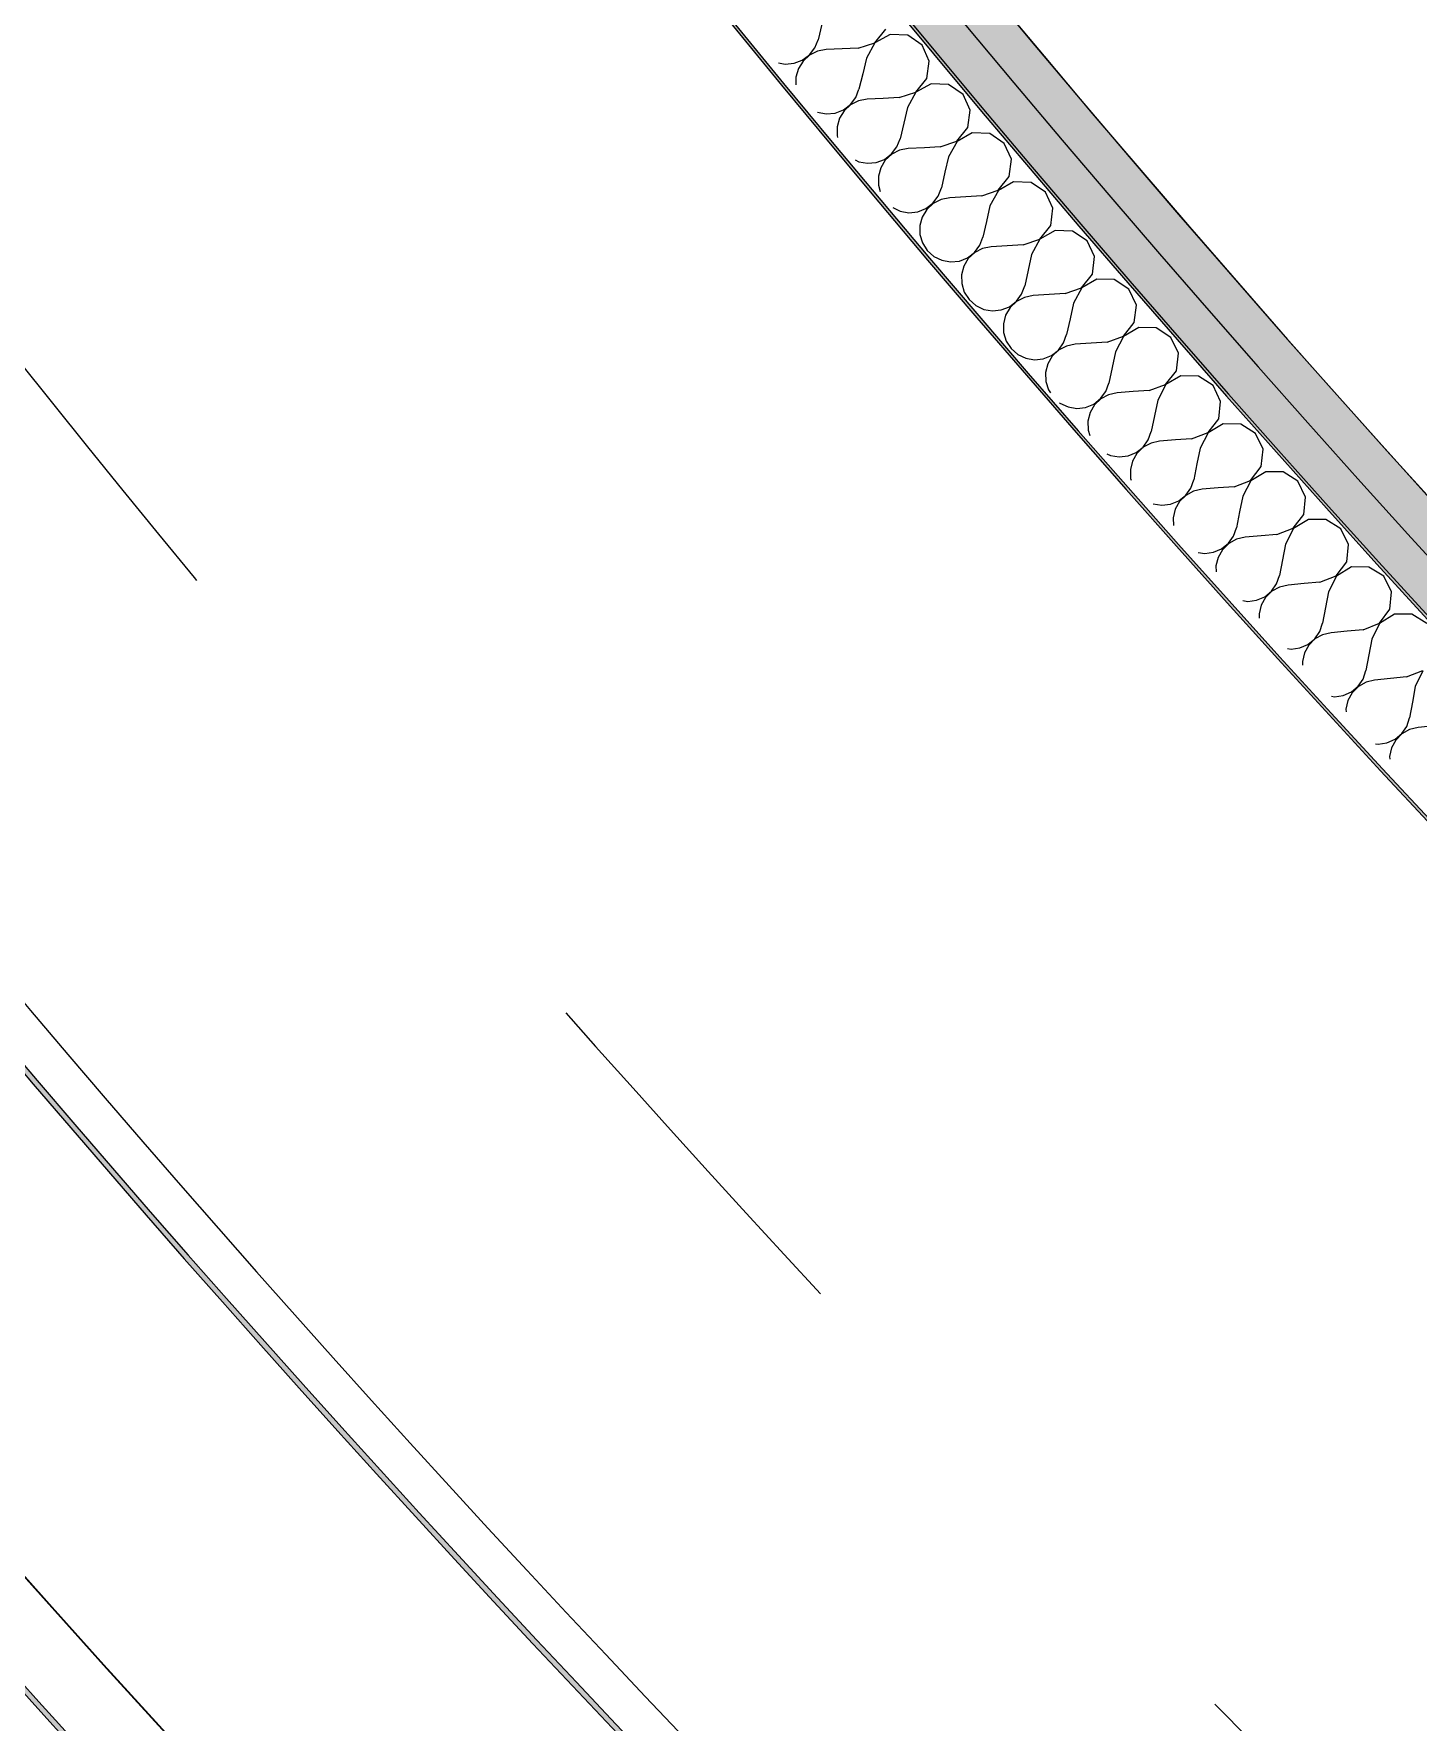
# Model space of a CAD drawing. Header units: millimetres. Extents: x -50172 to 74273, y -80883 to 11206.
# Drawn here: x -40245 to -39730, y -68171 to -67543 of the extents above; entities that cross this region are included whole.
import ezdxf
from ezdxf.enums import TextEntityAlignment as Align

# ---------------------------------------------------------------- set-up
doc = ezdxf.new("R2010")
doc.units = ezdxf.units.MM
doc.header["$MEASUREMENT"] = 0
doc.linetypes.add('Double Dashed', pattern=[1093.611073, 529.166651, -211.666656, 141.111112, -211.666656])
for name, color, linetype, lineweight in [('0_Pen_No__150', 7, 'Continuous', 0), ('A-25-M_Wall_Ext_Pen_No__1', 7, 'Continuous', 13), ('New_A-20-M_Floor_Slab_Pen_No__89', 8, 'Continuous', 20), ('New_A-25-M_Wall_Int_Pen_No__1', 7, 'Continuous', 13), ('New_A-25-M_Wall_Int_Pen_No__150', 7, 'Continuous', 0), ('New_ArchiCAD Zone Stamps_Pen_No__9', 7, 'Continuous', 13)]:
    doc.layers.add(name, color=color, linetype=linetype, lineweight=lineweight)
for name, color, linetype in [('A-25-M_Wall_Ext', 7, 'Continuous'), ('New_A-05-M_Gross_Int_Circulation', 7, 'Continuous'), ('New_A-15-MG_Structural_Grid_Phase_2', 7, 'Continuous'), ('New_A-20-M_Floor_Slab', 7, 'Continuous'), ('New_A-25-M_Wall_Int', 7, 'Continuous')]:
    doc.layers.add(name, color=color, linetype=linetype)
for name, color, linetype, lineweight, true_color in [('A-25-M_Wall_Ext_Pen_No__107', 7, 'Continuous', 15, 0xa6a6a6), ('New_A-05-M_Gross_Int_Circulation_Pen_No__74', 7, 'Continuous', 20, 0x606060), ('New_A-15-MG_Structural_Grid_Phase_2_Pen_No__222', 7, 'Continuous', 13, 0x65af33), ('New_A-25-M_Wall_Int_Pen_No__107', 7, 'Continuous', 15, 0xa6a6a6), ('New_A-25-M_Wall_Int_Pen_No__81', 7, 'Continuous', 20, 0x6a6a6a)]:
    doc.layers.add(name, color=color, linetype=linetype, lineweight=lineweight, true_color=true_color)
doc.styles.add('GENERATED_STYLE_1', font='')
doc.styles.add('GENERATED_STYLE_3', font='')
doc.styles.get('GENERATED_STYLE_1').set_extended_font_data('Arial', bold=True)
doc.styles.get('GENERATED_STYLE_3').set_extended_font_data('Arial')
pattern_1 = [(60, (0, 0), (-43.30127, 25), []), (120, (0, 0), (43.30127, 25), [])]

# ---------------------------------------------------------------- blocks, each defined once
blk = doc.blocks.new('Stair 07 _INB 1162_12_1', base_point=(-38481.27, -67611.31))
at = {"layer": 'New_A-05-M_Gross_Int_Circulation_Pen_No__74', "linetype": 'Continuous'}
blk.add_arc((-35520.95, -63902.84), 5676.01, 206.46566, 243.05793, dxfattribs=at)
at = {"layer": 'New_ArchiCAD Zone Stamps_Pen_No__9'}
for tag, height, style, p in [('ROOM_NAME', 250, 'GENERATED_STYLE_1', (-38720.58, -66310.5)), ('zoneNameLine2', 250, 'GENERATED_STYLE_1', (-38909.01, -66742.64)), ('ROOM_NUMBER', 200, 'GENERATED_STYLE_3', (-39097.44, -67163.34)), ('measuredAreaCode', 200, 'GENERATED_STYLE_3', (-39254.47, -67523.45)), ('DUMMY_649', 200, 'GENERATED_STYLE_3', (-38947.07, -67657.49)), ('DUMMY_650', 200, 'GENERATED_STYLE_3', (-38457.72, -67870.87)), ('DUMMY_651', 133.33, 'GENERATED_STYLE_3', (-38178.43, -67977.42))]:
    blk.add_attdef(tag, text='', height=height, rotation=336.44041, dxfattribs=dict(at, style=style)).set_placement(p, align=Align.TOP_LEFT)
blk = doc.blocks.new('Slab_72_1', base_point=(-42333.29, -61441.2))
at = {"layer": 'New_A-20-M_Floor_Slab_Pen_No__89', "linetype": 'Continuous', "flags": 128}
blk.add_lwpolyline([(-42333.29, -61441.2), (-41972.22, -61401.42), (-41891.31, -61215.87), (-38443.39, -62719.34), (-39389.38, -64888.81), (-38066.61, -65465.6), (-36669.45, -66074.83), (-37137.69, -67148.64), (-37136.69, -67149.07), (-38218.56, -69630.14, -0.146996), (-40926.49, -67202.74, -0.080916), (-41673.87, -65403.74, -0.028315)], format="xyb", close=True, dxfattribs=at)
blk = doc.blocks.new('*X356')
at = {"layer": 'New_A-25-M_Wall_Int_Pen_No__150', "linetype": 'Continuous'}
for p, q in [((-39952, -67539.01), (-39953.41, -67544.81)), ((-39932.29, -67545.91), (-39928.13, -67540.91)), ((-39926.53, -67542.85), (-39932.23, -67545.99)), ((-39920.03, -67543.17), (-39926.53, -67542.85)), ((-39914.67, -67546.86), (-39920.03, -67543.17)), ((-39956.61, -67550.47), (-39954.61, -67547.86)), ((-39953.6, -67549.09), (-39956.55, -67550.55)), ((-39954.61, -67547.86), (-39953.41, -67544.81)), ((-39950.37, -67548.5), (-39953.6, -67549.09)), ((-39944.41, -67548.24), (-39950.37, -67548.5)), ((-39938.46, -67547.98), (-39944.41, -67548.24)), ((-39938.46, -67547.98), (-39932.29, -67545.91)), ((-39932.23, -67545.99), (-39935.42, -67551.66)), ((-39912.04, -67552.81), (-39914.67, -67546.86)), ((-39968.11, -67553.37), (-39965.6, -67553.87)), ((-39965.6, -67553.87), (-39962.32, -67553.59)), ((-39962.32, -67553.59), (-39959.25, -67552.43)), ((-39960.71, -67555.55), (-39961.61, -67558.72)), ((-39958.98, -67552.76), (-39960.71, -67555.55)), ((-39959.25, -67552.43), (-39956.61, -67550.47)), ((-39956.55, -67550.55), (-39958.98, -67552.76)), ((-39935.42, -67551.66), (-39936.8, -67557.46)), ((-39912.92, -67559.25), (-39912.04, -67552.81)), ((-39961.61, -67558.72), (-39961.61, -67561.6)), ((-39936.8, -67557.46), (-39938.18, -67563.25)), ((-39917.06, -67564.27), (-39912.92, -67559.25)), ((-39911.31, -67561.19), (-39917, -67564.35)), ((-39904.81, -67561.48), (-39911.31, -67561.19)), ((-39899.43, -67565.14), (-39904.81, -67561.48)), ((-39941.36, -67568.94), (-39939.38, -67566.32)), ((-39938.36, -67567.54), (-39941.3, -67569.01)), ((-39939.38, -67566.32), (-39938.18, -67563.25)), ((-39935.13, -67566.94), (-39938.36, -67567.54)), ((-39929.18, -67566.65), (-39935.13, -67566.94)), ((-39923.22, -67566.36), (-39929.18, -67566.65)), ((-39923.22, -67566.36), (-39917.06, -67564.27)), ((-39917, -67564.35), (-39920.17, -67570.03)), ((-39896.78, -67571.08), (-39899.43, -67565.14)), ((-39953.61, -67571.72), (-39953.58, -67571.74)), ((-39953.58, -67571.74), (-39950.34, -67572.37)), ((-39950.34, -67572.37), (-39947.06, -67572.08)), ((-39947.06, -67572.08), (-39943.99, -67570.91)), ((-39945.45, -67574.03), (-39946.33, -67577.2)), ((-39943.73, -67571.23), (-39945.45, -67574.03)), ((-39943.99, -67570.91), (-39941.36, -67568.94)), ((-39941.3, -67569.01), (-39943.73, -67571.23)), ((-39920.17, -67570.03), (-39921.53, -67575.83)), ((-39897.64, -67577.53), (-39896.78, -67571.08)), ((-39946.33, -67577.2), (-39946.32, -67580.5)), ((-39946.32, -67580.5), (-39946.11, -67581.22)), ((-39921.53, -67575.83), (-39922.88, -67581.64)), ((-39901.76, -67582.57), (-39897.64, -67577.53)), ((-39896.02, -67579.46), (-39901.69, -67582.64)), ((-39889.52, -67579.73), (-39896.02, -67579.46)), ((-39884.13, -67583.37), (-39889.52, -67579.73)), ((-39926.04, -67587.33), (-39924.07, -67584.71)), ((-39923.04, -67585.93), (-39925.98, -67587.41)), ((-39924.07, -67584.71), (-39922.88, -67581.64)), ((-39919.82, -67585.31), (-39923.04, -67585.93)), ((-39913.86, -67585), (-39919.82, -67585.31)), ((-39907.91, -67584.69), (-39913.86, -67585)), ((-39907.91, -67584.69), (-39901.76, -67582.57)), ((-39901.69, -67582.64), (-39904.84, -67588.34)), ((-39881.45, -67589.29), (-39884.13, -67583.37)), ((-39939.53, -67589.55), (-39938.24, -67590.19)), ((-39938.24, -67590.19), (-39935, -67590.8)), ((-39935, -67590.8), (-39931.72, -67590.5)), ((-39931.72, -67590.5), (-39928.66, -67589.32)), ((-39930.1, -67592.44), (-39930.97, -67595.62)), ((-39928.39, -67589.64), (-39930.1, -67592.44)), ((-39928.66, -67589.32), (-39926.04, -67587.33)), ((-39925.98, -67587.41), (-39928.39, -67589.64)), ((-39904.84, -67588.34), (-39906.18, -67594.15)), ((-39882.28, -67595.75), (-39881.45, -67589.29)), ((-39930.97, -67595.62), (-39930.94, -67598.92)), ((-39930.94, -67598.92), (-39930.24, -67601.31)), ((-39906.18, -67594.15), (-39907.51, -67599.96)), ((-39886.38, -67600.8), (-39882.28, -67595.75)), ((-39880.65, -67597.67), (-39886.31, -67600.88)), ((-39874.15, -67597.91), (-39880.65, -67597.67)), ((-39868.74, -67601.53), (-39874.15, -67597.91)), ((-39913.25, -67607.66), (-39910.64, -67605.67)), ((-39910.58, -67605.74), (-39912.98, -67607.98)), ((-39910.64, -67605.67), (-39908.68, -67603.03)), ((-39907.65, -67604.25), (-39910.58, -67605.74)), ((-39908.68, -67603.03), (-39907.51, -67599.96)), ((-39904.42, -67603.62), (-39907.65, -67604.25)), ((-39898.47, -67603.28), (-39904.42, -67603.62)), ((-39892.52, -67602.94), (-39898.47, -67603.28)), ((-39892.52, -67602.94), (-39886.38, -67600.8)), ((-39886.31, -67600.88), (-39889.44, -67606.59)), ((-39866.04, -67607.44), (-39868.74, -67601.53)), ((-39925.57, -67607.22), (-39922.83, -67608.57)), ((-39922.83, -67608.57), (-39919.59, -67609.17)), ((-39919.59, -67609.17), (-39916.31, -67608.86)), ((-39916.31, -67608.86), (-39913.25, -67607.66)), ((-39914.68, -67610.79), (-39915.54, -67613.97)), ((-39912.98, -67607.98), (-39914.68, -67610.79)), ((-39889.44, -67606.59), (-39890.75, -67612.4)), ((-39866.84, -67613.9), (-39866.04, -67607.44)), ((-39915.54, -67613.97), (-39915.5, -67617.27)), ((-39915.5, -67617.27), (-39914.55, -67620.44)), ((-39893.21, -67621.3), (-39892.06, -67618.22)), ((-39890.75, -67612.4), (-39892.06, -67618.22)), ((-39870.92, -67618.97), (-39866.84, -67613.9)), ((-39865.21, -67615.81), (-39870.86, -67619.05)), ((-39858.71, -67616.03), (-39865.21, -67615.81)), ((-39853.29, -67619.62), (-39858.71, -67616.03)), ((-39914.55, -67620.44), (-39912.78, -67623.23)), ((-39912.78, -67623.23), (-39910.31, -67625.44)), ((-39897.77, -67625.94), (-39895.16, -67623.94)), ((-39895.1, -67624.01), (-39897.5, -67626.26)), ((-39895.16, -67623.94), (-39893.21, -67621.3)), ((-39892.18, -67622.51), (-39895.1, -67624.01)), ((-39888.96, -67621.86), (-39892.18, -67622.51)), ((-39883.01, -67621.5), (-39888.96, -67621.86)), ((-39877.06, -67621.14), (-39883.01, -67621.5)), ((-39877.06, -67621.14), (-39870.92, -67618.97)), ((-39873.95, -67624.77), (-39875.24, -67630.59)), ((-39870.86, -67619.05), (-39873.95, -67624.77)), ((-39850.56, -67625.53), (-39853.29, -67619.62)), ((-39910.31, -67625.44), (-39907.34, -67626.89)), ((-39907.34, -67626.89), (-39904.1, -67627.48)), ((-39904.1, -67627.48), (-39900.82, -67627.15)), ((-39900.82, -67627.15), (-39897.77, -67625.94)), ((-39899.18, -67629.08), (-39900.03, -67632.26)), ((-39897.5, -67626.26), (-39899.18, -67629.08)), ((-39875.24, -67630.59), (-39876.53, -67636.41)), ((-39851.33, -67631.99), (-39850.56, -67625.53)), ((-39900.03, -67632.26), (-39899.97, -67635.56)), ((-39899.97, -67635.56), (-39899.01, -67638.73)), ((-39877.67, -67639.49), (-39876.53, -67636.41)), ((-39861.52, -67639.27), (-39855.39, -67637.08)), ((-39855.33, -67637.15), (-39858.4, -67642.89)), ((-39855.39, -67637.08), (-39851.33, -67631.99)), ((-39849.69, -67633.89), (-39855.33, -67637.15)), ((-39843.19, -67634.08), (-39849.69, -67633.89)), ((-39837.75, -67637.65), (-39843.19, -67634.08)), ((-39899.01, -67638.73), (-39897.23, -67641.51)), ((-39897.23, -67641.51), (-39894.76, -67643.71)), ((-39894.76, -67643.71), (-39891.78, -67645.15)), ((-39882.21, -67644.16), (-39879.61, -67642.14)), ((-39879.55, -67642.22), (-39881.93, -67644.47)), ((-39879.61, -67642.14), (-39877.67, -67639.49)), ((-39876.63, -67640.7), (-39879.55, -67642.22)), ((-39873.41, -67640.04), (-39876.63, -67640.7)), ((-39867.46, -67639.66), (-39873.41, -67640.04)), ((-39861.52, -67639.27), (-39867.46, -67639.66)), ((-39858.4, -67642.89), (-39859.66, -67648.71)), ((-39835, -67643.55), (-39837.75, -67637.65)), ((-39835.75, -67650.01), (-39835, -67643.55)), ((-39891.78, -67645.15), (-39888.53, -67645.72)), ((-39888.53, -67645.72), (-39885.26, -67645.38)), ((-39885.26, -67645.38), (-39882.21, -67644.16)), ((-39883.61, -67647.3), (-39884.44, -67650.49)), ((-39881.93, -67644.47), (-39883.61, -67647.3)), ((-39859.66, -67648.71), (-39860.92, -67654.54)), ((-39839.78, -67655.12), (-39835.75, -67650.01)), ((-39884.44, -67650.49), (-39884.37, -67653.79)), ((-39884.37, -67653.79), (-39883.4, -67656.95)), ((-39862.05, -67657.63), (-39860.92, -67654.54)), ((-39845.9, -67657.33), (-39839.78, -67655.12)), ((-39839.72, -67655.19), (-39842.77, -67660.94)), ((-39834.1, -67651.91), (-39839.72, -67655.19)), ((-39827.59, -67652.07), (-39834.1, -67651.91)), ((-39822.14, -67655.62), (-39827.59, -67652.07)), ((-39819.36, -67661.5), (-39822.14, -67655.62)), ((-39883.4, -67656.95), (-39881.6, -67659.73)), ((-39881.6, -67659.73), (-39879.12, -67661.91)), ((-39879.12, -67661.91), (-39876.14, -67663.34)), ((-39869.61, -67663.55), (-39866.57, -67662.31)), ((-39866.3, -67662.62), (-39867.96, -67665.46)), ((-39866.57, -67662.31), (-39863.98, -67660.28)), ((-39863.92, -67660.36), (-39866.3, -67662.62)), ((-39863.98, -67660.28), (-39862.05, -67657.63)), ((-39861.01, -67658.83), (-39863.92, -67660.36)), ((-39857.79, -67658.15), (-39861.01, -67658.83)), ((-39851.85, -67657.75), (-39857.79, -67658.15)), ((-39845.9, -67657.33), (-39851.85, -67657.75)), ((-39842.77, -67660.94), (-39844.01, -67666.77)), ((-39820.09, -67667.97), (-39819.36, -67661.5)), ((-39876.14, -67663.34), (-39872.89, -67663.9)), ((-39872.89, -67663.9), (-39869.61, -67663.55)), ((-39867.96, -67665.46), (-39868.78, -67668.65)), ((-39868.78, -67668.65), (-39868.69, -67671.95)), ((-39844.01, -67666.77), (-39845.24, -67672.6)), ((-39824.1, -67673.09), (-39820.09, -67667.97)), ((-39868.69, -67671.95), (-39867.71, -67675.1)), ((-39867.71, -67675.1), (-39866.98, -67676.22)), ((-39846.36, -67675.69), (-39845.24, -67672.6)), ((-39830.21, -67675.33), (-39824.1, -67673.09)), ((-39824.04, -67673.16), (-39827.06, -67678.92)), ((-39818.43, -67669.86), (-39824.04, -67673.16)), ((-39811.92, -67669.99), (-39818.43, -67669.86)), ((-39806.46, -67673.52), (-39811.92, -67669.99)), ((-39803.66, -67679.39), (-39806.46, -67673.52)), ((-39863.53, -67679.95), (-39863.41, -67680.05)), ((-39863.41, -67680.05), (-39860.42, -67681.47)), ((-39860.42, -67681.47), (-39857.17, -67682.01)), ((-39853.9, -67681.64), (-39850.86, -67680.39)), ((-39850.58, -67680.71), (-39852.23, -67683.55)), ((-39850.86, -67680.39), (-39848.28, -67678.36)), ((-39848.22, -67678.43), (-39850.58, -67680.71)), ((-39848.28, -67678.36), (-39846.36, -67675.69)), ((-39845.31, -67676.89), (-39848.22, -67678.43)), ((-39842.1, -67676.2), (-39845.31, -67676.89)), ((-39836.15, -67675.77), (-39842.1, -67676.2)), ((-39830.21, -67675.33), (-39836.15, -67675.77)), ((-39827.06, -67678.92), (-39828.28, -67684.76)), ((-39804.35, -67685.86), (-39803.66, -67679.39)), ((-39857.17, -67682.01), (-39853.9, -67681.64)), ((-39852.23, -67683.55), (-39853.04, -67686.74)), ((-39853.04, -67686.74), (-39852.94, -67690.04)), ((-39828.28, -67684.76), (-39829.49, -67690.6)), ((-39808.34, -67691), (-39804.35, -67685.86)), ((-39802.69, -67687.74), (-39808.28, -67691.07)), ((-39796.18, -67687.85), (-39802.69, -67687.74)), ((-39852.94, -67690.04), (-39852.3, -67692.07)), ((-39832.5, -67696.37), (-39830.59, -67693.69)), ((-39830.59, -67693.69), (-39829.49, -67690.6)), ((-39820.38, -67693.73), (-39826.33, -67694.19)), ((-39814.44, -67693.27), (-39820.38, -67693.73)), ((-39814.44, -67693.27), (-39808.34, -67691)), ((-39808.28, -67691.07), (-39811.28, -67696.85)), ((-39790.7, -67691.35), (-39796.18, -67687.85)), ((-39787.87, -67697.21), (-39790.7, -67691.35)), ((-39845.97, -67698.9), (-39844.63, -67699.53)), ((-39844.63, -67699.53), (-39841.37, -67700.06)), ((-39841.37, -67700.06), (-39838.1, -67699.68)), ((-39838.1, -67699.68), (-39835.07, -67698.41)), ((-39834.79, -67698.73), (-39836.43, -67701.58)), ((-39835.07, -67698.41), (-39832.5, -67696.37)), ((-39832.44, -67696.44), (-39834.79, -67698.73)), ((-39829.54, -67694.89), (-39832.44, -67696.44)), ((-39826.33, -67694.19), (-39829.54, -67694.89)), ((-39811.28, -67696.85), (-39812.47, -67702.68)), ((-39788.54, -67703.68), (-39787.87, -67697.21)), ((-39836.43, -67701.58), (-39837.23, -67704.77)), ((-39837.23, -67704.77), (-39837.11, -67708.07)), ((-39812.47, -67702.68), (-39813.66, -67708.53)), ((-39792.51, -67708.84), (-39788.54, -67703.68)), ((-39786.87, -67705.56), (-39792.45, -67708.91)), ((-39780.36, -67705.64), (-39786.87, -67705.56)), ((-39774.87, -67709.12), (-39780.36, -67705.64)), ((-39837.11, -67708.07), (-39836.92, -67708.67)), ((-39816.65, -67714.31), (-39814.75, -67711.63)), ((-39813.69, -67712.82), (-39816.58, -67714.38)), ((-39814.75, -67711.63), (-39813.66, -67708.53)), ((-39810.48, -67712.1), (-39813.69, -67712.82)), ((-39804.54, -67711.62), (-39810.48, -67712.1)), ((-39798.6, -67711.13), (-39804.54, -67711.62)), ((-39798.6, -67711.13), (-39792.51, -67708.84)), ((-39792.45, -67708.91), (-39795.42, -67714.7)), ((-39772.02, -67714.97), (-39774.87, -67709.12)), ((-39828.71, -67717.53), (-39825.5, -67718.04)), ((-39825.5, -67718.04), (-39822.24, -67717.64)), ((-39822.24, -67717.64), (-39819.21, -67716.37)), ((-39818.93, -67716.68), (-39820.56, -67719.54)), ((-39819.21, -67716.37), (-39816.65, -67714.31)), ((-39816.58, -67714.38), (-39818.93, -67716.68)), ((-39795.42, -67714.7), (-39796.59, -67720.54)), ((-39772.66, -67721.44), (-39772.02, -67714.97)), ((-39820.56, -67719.54), (-39821.34, -67722.73)), ((-39821.34, -67722.73), (-39821.23, -67725.61)), ((-39796.59, -67720.54), (-39797.75, -67726.39)), ((-39776.61, -67726.62), (-39772.66, -67721.44)), ((-39770.98, -67723.32), (-39776.54, -67726.69)), ((-39764.47, -67723.37), (-39770.98, -67723.32)), ((-39758.96, -67726.83), (-39764.47, -67723.37)), ((-39800.72, -67732.19), (-39798.83, -67729.5)), ((-39797.77, -67730.68), (-39800.65, -67732.26)), ((-39798.83, -67729.5), (-39797.75, -67726.39)), ((-39794.56, -67729.96), (-39797.77, -67730.68)), ((-39788.62, -67729.45), (-39794.56, -67729.96)), ((-39782.69, -67728.94), (-39788.62, -67729.45)), ((-39782.69, -67728.94), (-39776.61, -67726.62)), ((-39776.54, -67726.69), (-39779.49, -67732.49)), ((-39756.09, -67732.66), (-39758.96, -67726.83)), ((-39811.99, -67735.58), (-39809.56, -67735.95)), ((-39809.56, -67735.95), (-39806.29, -67735.54)), ((-39806.29, -67735.54), (-39803.27, -67734.26)), ((-39804.61, -67737.43), (-39805.37, -67740.63)), ((-39802.99, -67734.57), (-39804.61, -67737.43)), ((-39803.27, -67734.26), (-39800.72, -67732.19)), ((-39800.65, -67732.26), (-39802.99, -67734.57)), ((-39779.49, -67732.49), (-39780.64, -67738.34)), ((-39756.7, -67739.14), (-39756.09, -67732.66)), ((-39805.37, -67740.63), (-39805.28, -67742.82)), ((-39782.84, -67747.3), (-39781.77, -67744.19)), ((-39780.64, -67738.34), (-39781.77, -67744.19)), ((-39766.7, -67746.67), (-39760.63, -67744.33)), ((-39760.63, -67744.33), (-39756.7, -67739.14)), ((-39755.01, -67741), (-39760.56, -67744.4)), ((-39748.5, -67741.03), (-39755.01, -67741)), ((-39742.98, -67744.46), (-39748.5, -67741.03)), ((-39787.26, -67752.08), (-39784.71, -67750)), ((-39784.65, -67750.07), (-39786.98, -67752.39)), ((-39784.71, -67750), (-39782.84, -67747.3)), ((-39781.77, -67748.48), (-39784.65, -67750.07)), ((-39778.57, -67747.74), (-39781.77, -67748.48)), ((-39772.63, -67747.21), (-39778.57, -67747.74)), ((-39766.7, -67746.67), (-39772.63, -67747.21)), ((-39763.49, -67750.21), (-39764.61, -67756.06)), ((-39760.56, -67744.4), (-39763.49, -67750.21)), ((-39740.08, -67750.28), (-39742.98, -67744.46)), ((-39740.67, -67756.77), (-39740.08, -67750.28)), ((-39795.36, -67753.53), (-39793.54, -67753.8)), ((-39793.54, -67753.8), (-39790.28, -67753.38)), ((-39790.28, -67753.38), (-39787.26, -67752.08)), ((-39788.58, -67755.26), (-39789.33, -67758.46)), ((-39786.98, -67752.39), (-39788.58, -67755.26)), ((-39764.61, -67756.06), (-39765.72, -67761.92)), ((-39744.57, -67761.97), (-39740.67, -67756.77)), ((-39789.33, -67758.46), (-39789.26, -67760.11)), ((-39766.77, -67765.04), (-39765.72, -67761.92)), ((-39750.63, -67764.34), (-39744.57, -67761.97)), ((-39744.51, -67762.04), (-39747.41, -67767.87)), ((-39738.97, -67758.62), (-39744.51, -67762.04)), ((-39732.46, -67758.62), (-39738.97, -67758.62)), ((-39726.93, -67762.03), (-39732.46, -67758.62)), ((-39771.17, -67769.83), (-39768.64, -67767.74)), ((-39768.57, -67767.81), (-39770.89, -67770.14)), ((-39768.64, -67767.74), (-39766.77, -67765.04)), ((-39765.7, -67766.21), (-39768.57, -67767.81)), ((-39762.5, -67765.46), (-39765.7, -67766.21)), ((-39756.57, -67764.9), (-39762.5, -67765.46)), ((-39750.63, -67764.34), (-39756.57, -67764.9)), ((-39747.41, -67767.87), (-39748.51, -67773.72)), ((-39778.82, -67771.38), (-39777.45, -67771.58)), ((-39777.45, -67771.58), (-39774.19, -67771.14)), ((-39774.19, -67771.14), (-39771.17, -67769.83)), ((-39772.48, -67773.02), (-39773.22, -67776.22)), ((-39770.89, -67770.14), (-39772.48, -67773.02)), ((-39748.51, -67773.72), (-39749.6, -67779.58)), ((-39773.22, -67776.22), (-39773.16, -67777.49)), ((-39750.63, -67782.7), (-39749.6, -67779.58)), ((-39734.5, -67781.94), (-39740.43, -67782.53)), ((-39734.5, -67781.94), (-39728.45, -67779.55)), ((-39728.38, -67779.62), (-39731.26, -67785.45)), ((-39758.02, -67788.84), (-39755.01, -67787.52)), ((-39754.73, -67787.83), (-39756.31, -67790.71)), ((-39755.01, -67787.52), (-39752.49, -67785.42)), ((-39752.42, -67785.49), (-39754.73, -67787.83)), ((-39752.49, -67785.42), (-39750.63, -67782.7)), ((-39749.56, -67783.88), (-39752.42, -67785.49)), ((-39746.36, -67783.11), (-39749.56, -67783.88)), ((-39740.43, -67782.53), (-39746.36, -67783.11)), ((-39731.26, -67785.45), (-39732.33, -67791.32)), ((-39762.37, -67789.14), (-39761.28, -67789.29)), ((-39761.28, -67789.29), (-39758.02, -67788.84)), ((-39756.31, -67790.71), (-39757.04, -67793.92)), ((-39757.04, -67793.92), (-39756.98, -67794.95)), ((-39732.33, -67791.32), (-39733.4, -67797.18)), ((-39736.26, -67803.03), (-39734.42, -67800.31)), ((-39734.42, -67800.31), (-39733.4, -67797.18)), ((-39730.15, -67800.69), (-39733.34, -67801.47)), ((-39724.22, -67800.09), (-39730.15, -67800.69)), ((-39746, -67806.81), (-39745.04, -67806.94)), ((-39745.04, -67806.94), (-39741.78, -67806.48)), ((-39741.78, -67806.48), (-39738.78, -67805.14)), ((-39738.5, -67805.44), (-39740.06, -67808.33)), ((-39738.78, -67805.14), (-39736.26, -67803.03)), ((-39736.2, -67803.1), (-39738.5, -67805.44)), ((-39733.34, -67801.47), (-39736.2, -67803.1)), ((-39740.06, -67808.33), (-39740.78, -67811.55)), ((-39740.78, -67811.55), (-39740.72, -67812.5))]:
    blk.add_line(p, q, dxfattribs=at)
blk = doc.blocks.new('Wall_58_1', base_point=(-40577.04, -66482.19))
at = {"layer": 'New_A-25-M_Wall_Int_Pen_No__107', "linetype": 'Continuous'}
for points in [[(-38092.69, -68962.8, -0.158517), (-40577.04, -66482.19), (-40590.37, -66489.08, 0.158553), (-38098.7, -68976.58)], [(-38098.7, -68976.58, -0.158553), (-40590.37, -66489.08), (-40603.7, -66495.96, 0.15859), (-38104.71, -68990.35)]]:
    blk.add_hatch(color=256, dxfattribs=at).paths.add_polyline_path(points)
at = {"layer": 'New_A-25-M_Wall_Int_Pen_No__81', "linetype": 'Continuous', "lineweight": 0, "true_color": 0x353535}
for points in [[(-38104.71, -68990.35, -0.15859), (-40603.7, -66495.96), (-40604.58, -66496.42, 0.158592), (-38105.11, -68991.27)], [(-38125.13, -69037.18, -0.158711), (-40649.01, -66519.37), (-40649.9, -66519.83, 0.158714), (-38125.53, -69038.1)]]:
    blk.add_hatch(color=250, dxfattribs=at).paths.add_polyline_path(points)
at = {"layer": 'New_A-25-M_Wall_Int_Pen_No__1', "linetype": 'Continuous'}
for radius, start, end in [(5676.01, 207.02834, 243.05793), (5691.01, 207.02911, 243.06686), (5707.01, 207.02993, 243.07632), (5706.01, 207.02988, 243.07573), (5758.01, 207.032525, 243.106149), (5757.01, 207.032475, 243.105569)]:
    blk.add_arc((-35520.95, -63902.84), radius, start, end, dxfattribs=at)
at = {"layer": 'New_A-25-M_Wall_Int', "color": 250, "lineweight": 50, "true_color": 0x2a2a2a}
blk.add_blockref('*X356', (0, 0), dxfattribs=at)
blk = doc.blocks.new('Wall_157_1', base_point=(-41867.68, -65448.92))
at = {"layer": 'A-25-M_Wall_Ext_Pen_No__107', "linetype": 'Continuous', "lineweight": 0, "true_color": 0x535353}
for points in [[(-41554.07, -65375.82, 0.226795), (-38161.1, -69523.83), (-38160.27, -69522.01, -0.226793), (-41552.13, -65375.36)], [(-41702.11, -65410.33, 0.226935), (-38224.12, -69662.16), (-38223.3, -69660.34, -0.226933), (-41700.16, -65409.87)]]:
    blk.add_hatch(color=251, dxfattribs=at).paths.add_polyline_path(points)
at = {"layer": 'A-25-M_Wall_Ext_Pen_No__107', "linetype": 'Continuous'}
h = blk.add_hatch(dxfattribs=at)
h.set_pattern_fill('Plaster_0001', color=256, style=0, pattern_type=2)
h.set_pattern_definition([(129.2839, (0, 0), (134.0639, 109.6671), [0, -100]), (129.2839, (-98.69, -16.13), (134.0639, 109.6671), [0, -100])])
h.paths.add_polyline_path([(-41552.13, -65375.36, 0.226793), (-38160.27, -69522.01), (-38154.05, -69508.36, -0.226779), (-41537.52, -65371.96)])
h = blk.add_hatch(dxfattribs=at)
h.set_pattern_fill('Plywood_0001', color=256, style=0, pattern_type=2)
h.set_pattern_definition([(0, (0, 0), (0, 200), [])])
h.paths.add_polyline_path([(-41719.64, -65414.41, 0.226951), (-38231.59, -69678.54), (-38224.12, -69662.16, -0.226935), (-41702.11, -65410.33)])
h = blk.add_hatch(dxfattribs=at)
h.set_pattern_fill('Batt_Insulation_0001', color=256, style=0, pattern_type=2)
h.set_pattern_definition(pattern_1)
h.paths.add_polyline_path([(-41817.04, -65437.12, 0.227038), (-38273.05, -69769.55), (-38231.59, -69678.54, -0.226951), (-41719.64, -65414.41)])
h = blk.add_hatch(dxfattribs=at)
h.set_pattern_fill('Batt_Insulation_0001', color=256, style=0, pattern_type=2)
h.set_pattern_definition(pattern_1)
h.paths.add_polyline_path([(-41841.39, -65442.79, 0.22706), (-38283.41, -69792.3), (-38273.05, -69769.55, -0.227038), (-41817.04, -65437.12)])
blk.add_hatch(color=256, dxfattribs=at).paths.add_polyline_path([(-41867.68, -65448.92, 0.227083), (-38294.61, -69816.87), (-38283.41, -69792.3, -0.22706), (-41841.39, -65442.79)])
at = {"layer": 'A-25-M_Wall_Ext_Pen_No__1', "linetype": 'Continuous'}
for radius, start, end in [(6209.09, 193.726008, 244.838609), (6194.09, 193.727472, 244.836991), (6211.09, 193.725814, 244.838824), (6363.09, 193.711386, 244.854781), (6361.09, 193.711571, 244.854576), (6381.09, 193.709723, 244.85662), (6481.09, 193.700651, 244.866652), (6506.09, 193.698427, 244.869112), (6533.09, 193.696044, 244.871747)]:
    blk.add_arc((-35520.36, -63902.08), radius, start, end, dxfattribs=at)
blk = doc.blocks.new('Standard grid marker_25')
at = {"layer": 'New_A-15-MG_Structural_Grid_Phase_2_Pen_No__222', "linetype": 'Double Dashed'}
blk.add_arc((0, 0), 6044.09, 0, 51.078354, dxfattribs=at)

msp = doc.modelspace()

# ---------------------------------------------------------------- linework, layer by layer
at = {"layer": '0_Pen_No__150', "linetype": 'Continuous', "flags": 128}
msp.add_lwpolyline([(-40926.49, -67202.74, 0.146842), (-38215.22, -69634.3)], format="xyb", dxfattribs=at)

# ---------------------------------------------------------------- block references
at = {"layer": 'A-25-M_Wall_Ext', "color": 250, "lineweight": 50, "true_color": 0x2a2a2a}
msp.add_blockref('Wall_157_1', (-41867.68, -65448.92), dxfattribs=at)
at = {"layer": 'New_A-05-M_Gross_Int_Circulation', "linetype": 'Continuous'}
msp.add_blockref('Stair 07 _INB 1162_12_1', (-38481.27, -67611.31), dxfattribs=at)
at = {"layer": 'New_A-15-MG_Structural_Grid_Phase_2', "color": 8, "linetype": 'Continuous', "lineweight": 15, "zscale": 1000, "rotation": 193.7422622324414}
msp.add_blockref('Standard grid marker_25', (-35520.36, -63902.08), dxfattribs=at)
at = {"layer": 'New_A-20-M_Floor_Slab', "color": 8, "linetype": 'Continuous', "lineweight": 20}
msp.add_blockref('Slab_72_1', (-42333.29, -61441.2), dxfattribs=at)
at = {"layer": 'New_A-25-M_Wall_Int', "color": 250, "lineweight": 50, "true_color": 0x2a2a2a}
msp.add_blockref('Wall_58_1', (-40577.04, -66482.19), dxfattribs=at)

doc.saveas('drawing.dxf')
